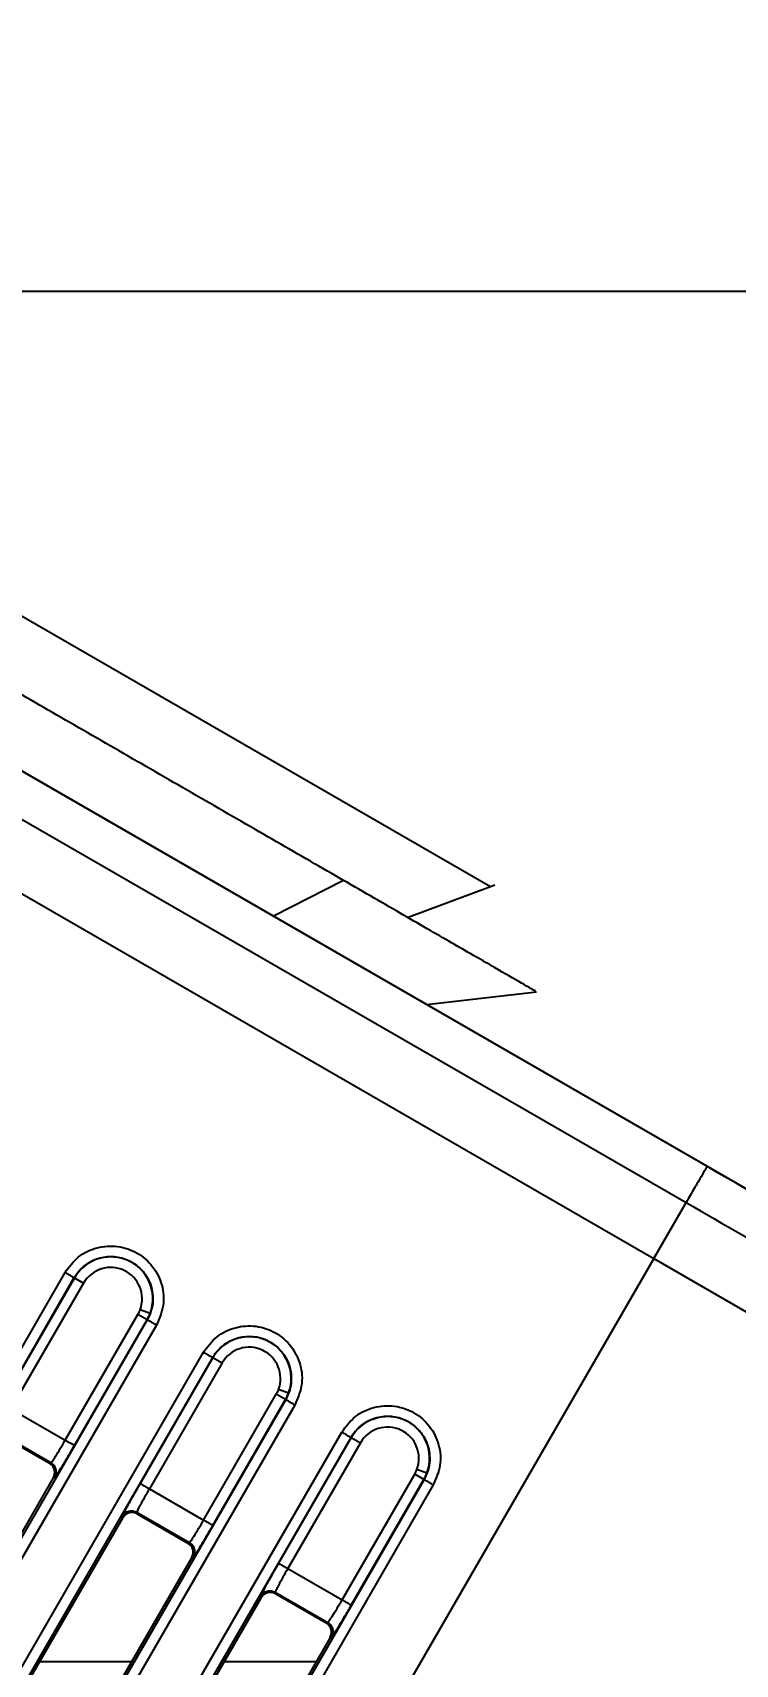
# Model space of a CAD drawing. Header units: millimetres. Extents: x 3916 to 10869, y 6515 to 11511.
# Drawn here: x 7158.73 to 7171.91, y 10240.73 to 10271.38 of the extents above; entities that cross this region are included whole.
import ezdxf

# ---------------------------------------------------------------- set-up
doc = ezdxf.new("R2010")
doc.units = ezdxf.units.MM
doc.header["$LTSCALE"] = 50
doc.header["$PDSIZE"] = -1
doc.linetypes.add('CENTERX2', pattern=[20.32, 12.7, -2.54, 2.54, -2.54])
doc.layers.add('CENTER_LINE', color=1, linetype='CENTERX2')
doc.layers.add('dim', color=4, linetype='Continuous', lineweight=18)
doc.styles.add('SLDTEXTSTYLE0', font='GULIM.TTC')
doc.dimstyles.new('ISO-25', dxfattribs={"dimtxt": 2.5, "dimasz": 2.5, "dimexe": 1.25, "dimexo": 0.625, "dimtad": 1, "dimtxsty": 'SLDTEXTSTYLE0', "dimcen": 2.5, "dimadec": 0, "dimazin": 0, "dimtfac": 1, "dimtmove": 0, "dimatfit": 3, "dimfxl": 0, "dimarcsym": 0})

# ---------------------------------------------------------------- blocks, each defined once
blk = doc.blocks.new('*D26')
at = {"layer": 'Defpoints', "color": 0}
for p in [(7076.309, 10374.327), (7115.34, 8872.803), (7170.485, 8777.288), (7168.471, 8417.732), (7076.309, 7240.741)]:
    blk.add_point(p, dxfattribs=at)
at = {"layer": 'dim', "color": 0, "lineweight": -2, "ltscale": 2}
blk.add_line((7176.735, 8766.463), (7354.177, 8459.124), dxfattribs=at)
blk.add_arc((7076.309, 8940.406), 530.736, 275.39976, 294.60024, dxfattribs=at)
at = {"layer": 'dim', "color": 0}
for points in [[(7301.069, 8450.437), (7293.425, 8465.247), (7341.677, 8480.775)], [(7125.861, 8420.349), (7126.646, 8403.701), (7076.309, 8409.669)]]:
    blk.add_solid(points, dxfattribs=at)
at = {"layer": 'dim', "color": 0, "insert": (7203.612, 8465.304), "char_height": 50, "attachment_point": 5, "rotation": 15, "style": 'SLDTEXTSTYLE0'}
blk.add_mtext('30%%d', dxfattribs=at)
blk = doc.blocks.new('*D35')
at = {"layer": 'Defpoints', "color": 0}
for p in [(7142.913, 10266.529), (7360.887, 10266.529), (7076.309, 9545.787)]:
    blk.add_point(p, dxfattribs=at)
at = {"layer": 'dim', "color": 0, "lineweight": -2, "ltscale": 2}
for p, q in [((7155.413, 10266.529), (7385.887, 10266.529)), ((7360.887, 9595.787), (7360.887, 10216.529)), ((7088.809, 9545.787), (7385.887, 9545.787))]:
    blk.add_line(p, q, dxfattribs=at)
at = {"layer": 'dim', "color": 0}
for points in [[(7369.22, 10216.529), (7352.554, 10216.529), (7360.887, 10266.529)], [(7352.554, 9595.787), (7369.22, 9595.787), (7360.887, 9545.787)]]:
    blk.add_solid(points, dxfattribs=at)
at = {"layer": 'dim', "color": 0, "insert": (7318.637, 9906.158), "char_height": 50, "attachment_point": 5, "rotation": 90, "style": 'SLDTEXTSTYLE0'}
blk.add_mtext('720,74', dxfattribs=at)
blk = doc.blocks.new('*D37')
at = {"layer": 'Defpoints', "color": 0}
for p in [(7269.115, 10680.896), (7076.309, 10374.327), (7170.485, 10314.286), (7115.34, 10218.771), (7076.309, 7240.741)]:
    blk.add_point(p, dxfattribs=at)
at = {"layer": 'dim', "color": 0, "lineweight": -2, "ltscale": 2}
for p, q in [((7076.309, 10386.827), (7076.309, 10739.893)), ((7176.735, 10325.111), (7370.672, 10661.019))]:
    blk.add_line(p, q, dxfattribs=at)
blk.add_arc((7076.309, 10151.168), 563.725, 65.08356, 84.91644, dxfattribs=at)
at = {"layer": 'dim', "color": 0}
for points in [[(7126.63, 10721.001), (7125.891, 10704.351), (7076.309, 10714.893)], [(7309.962, 10655.029), (7317.647, 10669.818), (7358.172, 10639.368)]]:
    blk.add_solid(points, dxfattribs=at)
at = {"layer": 'dim', "color": 0, "insert": (7232.274, 10733.235), "char_height": 50, "attachment_point": 5, "rotation": 345, "style": 'SLDTEXTSTYLE0'}
blk.add_mtext('30%%d', dxfattribs=at)
blk = doc.blocks.new('*D39')
at = {"layer": 'Defpoints', "color": 0}
for p in [(7142.913, 10504.327), (7142.913, 10266.529), (7076.309, 9817.851)]:
    blk.add_point(p, dxfattribs=at)
at = {"layer": 'dim', "color": 0, "lineweight": -2, "ltscale": 2}
for p, q in [((7076.309, 9830.351), (7076.309, 10529.327)), ((7142.913, 10279.029), (7142.913, 10529.327)), ((7026.309, 10504.327), (6976.309, 10504.327)), ((7076.309, 10504.327), (7142.913, 10504.327)), ((7192.913, 10504.327), (7399.013, 10504.327))]:
    blk.add_line(p, q, dxfattribs=at)
at = {"layer": 'dim', "color": 0}
for points in [[(7026.309, 10495.994), (7026.309, 10512.66), (7076.309, 10504.327)], [(7192.913, 10512.66), (7192.913, 10495.994), (7142.913, 10504.327)]]:
    blk.add_solid(points, dxfattribs=at)
at = {"layer": 'dim', "color": 0, "insert": (7320.963, 10546.577), "char_height": 50, "attachment_point": 5, "style": 'SLDTEXTSTYLE0'}
blk.add_mtext('66,6', dxfattribs=at)
blk = doc.blocks.new('*D40')
at = {"layer": 'Defpoints', "color": 0}
for p in [(7076.309, 10504.327), (7009.706, 10266.529), (7076.309, 9776.781)]:
    blk.add_point(p, dxfattribs=at)
at = {"layer": 'dim', "color": 0, "lineweight": -2, "ltscale": 2}
for p, q in [((7009.706, 10279.029), (7009.706, 10529.327)), ((7076.309, 9789.281), (7076.309, 10529.327)), ((7009.706, 10504.327), (6728.333, 10504.327)), ((6959.706, 10504.327), (6909.706, 10504.327)), ((7009.706, 10504.327), (7076.309, 10504.327)), ((7126.309, 10504.327), (7176.309, 10504.327))]:
    blk.add_line(p, q, dxfattribs=at)
at = {"layer": 'dim', "color": 0}
for points in [[(6959.706, 10495.994), (6959.706, 10512.66), (7009.706, 10504.327)], [(7126.309, 10512.66), (7126.309, 10495.994), (7076.309, 10504.327)]]:
    blk.add_solid(points, dxfattribs=at)
at = {"layer": 'dim', "color": 0, "insert": (6806.383, 10546.577), "char_height": 50, "attachment_point": 5, "style": 'SLDTEXTSTYLE0'}
blk.add_mtext('66,6', dxfattribs=at)

msp = doc.modelspace()

# ---------------------------------------------------------------- linework, layer by layer
at = {"color": 7, "linetype": 'Continuous', "lineweight": 25}
for p, q in [((7115.332, 10282.452), (7171.385, 10250.09)), ((7114.939, 10281.772), (7170.992, 10249.409)), ((7114.332, 10280.72), (7170.385, 10248.358)), ((7167.322, 10255.34), (7156.399, 10261.647)), ((7164.56, 10255.46), (7163.246, 10254.789)), ((7167.322, 10255.34), (7165.772, 10254.76)), ((7167.402, 10255.37), (7167.322, 10255.34)), ((7166.115, 10253.132), (7168.184, 10253.368)), ((7170.385, 10248.358), (7170.992, 10249.409)), ((7170.385, 10248.358), (7161.185, 10232.422)), ((7170.385, 10248.358), (7181.254, 10242.083)), ((7155.085, 10240.735), (7159.333, 10248.097)), ((7155.259, 10240.636), (7159.507, 10247.999)), ((7159.51, 10247.997), (7158.145, 10245.633)), ((7159.51, 10247.997), (7159.507, 10247.999)), ((7159.51, 10247.997), (7159.683, 10247.897)), ((7159.683, 10247.897), (7158.318, 10245.533)), ((7160.93, 10247.326), (7160.743, 10247.397)), ((7160.877, 10247.208), (7156.625, 10239.848)), ((7161.049, 10247.106), (7156.798, 10239.746)), ((7159.336, 10244.945), (7160.701, 10247.309)), ((7159.509, 10244.845), (7160.874, 10247.209)), ((7160.874, 10247.209), (7160.701, 10247.309)), ((7160.874, 10247.209), (7160.877, 10247.208)), ((7157.683, 10239.235), (7161.931, 10246.597)), ((7157.857, 10239.136), (7162.105, 10246.499)), ((7162.108, 10246.497), (7160.743, 10244.133)), ((7162.108, 10246.497), (7162.105, 10246.499)), ((7162.108, 10246.497), (7162.281, 10246.397)), ((7162.281, 10246.397), (7160.916, 10244.033)), ((7161.934, 10243.445), (7163.299, 10245.809)), ((7163.473, 10245.709), (7163.299, 10245.809)), ((7163.528, 10245.826), (7163.341, 10245.897)), ((7158.318, 10245.533), (7159.336, 10244.945)), ((7163.475, 10245.708), (7159.223, 10238.348)), ((7163.647, 10245.606), (7159.396, 10238.246)), ((7162.107, 10243.345), (7163.473, 10245.709)), ((7163.473, 10245.709), (7163.475, 10245.708)), ((7158.083, 10245.091), (7159.071, 10244.521)), ((7158.092, 10245.06), (7159.04, 10244.513)), ((7160.281, 10237.735), (7164.53, 10245.097)), ((7160.455, 10237.636), (7164.704, 10244.999)), ((7164.706, 10244.997), (7163.341, 10242.633)), ((7164.879, 10244.897), (7163.514, 10242.533)), ((7164.706, 10244.997), (7164.704, 10244.999)), ((7164.706, 10244.997), (7164.879, 10244.897)), ((7159.04, 10244.513), (7159.071, 10244.521)), ((7164.532, 10241.945), (7165.897, 10244.309)), ((7166.071, 10244.209), (7165.897, 10244.309)), ((7166.126, 10244.326), (7165.939, 10244.397)), ((7159.113, 10244.24), (7156.592, 10239.867)), ((7159.113, 10244.24), (7159.144, 10244.248)), ((7160.916, 10244.033), (7161.934, 10243.445)), ((7166.073, 10244.208), (7161.821, 10236.848)), ((7166.245, 10244.106), (7161.994, 10236.746)), ((7164.706, 10241.845), (7166.071, 10244.209)), ((7166.071, 10244.209), (7166.073, 10244.208)), ((7157.891, 10239.117), (7160.417, 10243.487)), ((7160.408, 10243.518), (7160.417, 10243.487)), ((7160.682, 10243.591), (7161.669, 10243.021)), ((7160.682, 10243.591), (7160.69, 10243.56)), ((7160.69, 10243.56), (7161.638, 10243.013)), ((7161.711, 10242.74), (7159.19, 10238.367)), ((7161.638, 10243.013), (7161.669, 10243.021)), ((7161.711, 10242.74), (7161.742, 10242.748)), ((7163.514, 10242.533), (7164.532, 10241.945)), ((7160.489, 10237.617), (7163.015, 10241.987)), ((7163.007, 10242.018), (7163.015, 10241.987)), ((7163.28, 10242.091), (7164.267, 10241.521)), ((7163.28, 10242.091), (7163.288, 10242.06)), ((7163.288, 10242.06), (7164.236, 10241.513)), ((7164.236, 10241.513), (7164.267, 10241.521)), ((7164.31, 10241.24), (7161.788, 10236.867)), ((7164.31, 10241.24), (7164.34, 10241.248)), ((7158.856, 10240.787), (7160.585, 10240.787)), ((7162.321, 10240.787), (7164.048, 10240.787))]:
    msp.add_line(p, q, dxfattribs=at)
for centre, radius, start, end in [((7160.192, 10247.603), 0.788, 69.3434, 150), ((7160.192, 10247.603), 0.788, 339.4177, 69.3434), ((7160.192, 10247.603), 0.588, 339.4177, 150), ((7160.192, 10247.603), 0.588, 330, 339.4177), ((7160.192, 10247.603), 0.788, 330, 339.4177), ((7162.79, 10246.103), 0.788, 69.3434, 150), ((7162.79, 10246.103), 0.788, 339.4177, 69.3434), ((7162.79, 10246.103), 0.588, 339.4177, 150), ((7162.79, 10246.103), 0.588, 330, 339.4177), ((7162.79, 10246.103), 0.788, 330, 339.4177), ((7165.388, 10244.603), 0.788, 69.3434, 150), ((7165.388, 10244.603), 0.588, 339.4177, 150), ((7165.388, 10244.603), 0.788, 339.4177, 69.3434), ((7165.388, 10244.603), 0.588, 330, 339.4177), ((7165.388, 10244.603), 0.788, 330, 339.4177)]:
    msp.add_arc(centre, radius, start, end, dxfattribs=at)
for points, knots in [([(7164.56, 10255.46), (7164.147, 10255.698), (7163.323, 10256.174), (7161.971, 10256.955), (7160.599, 10257.747), (7159.249, 10258.526), (7157.976, 10259.262), (7156.827, 10259.925), (7155.847, 10260.49), (7155.071, 10260.939), (7154.544, 10261.243), (7154.274, 10261.399), (7154.289, 10261.39), (7154.294, 10261.387)], [0, 0, 0, 0, 0.094818, 0.189635, 0.284453, 0.379271, 0.474089, 0.568906, 0.663724, 0.758542, 0.853359, 0.948177, 1, 1, 1, 1]), ([(7168.151, 10253.387), (7168.158, 10253.383), (7168.182, 10253.369), (7167.936, 10253.511), (7167.434, 10253.801), (7166.676, 10254.238), (7165.722, 10254.789), (7164.947, 10255.237), (7164.56, 10255.46)], [0, 0, 0, 0, 0.083149, 0.266519, 0.449889, 0.633259, 0.81663, 1, 1, 1, 1]), ([(7171.385, 10250.09), (7172.272, 10249.578), (7174.044, 10248.555), (7176.521, 10247.124), (7178.652, 10245.894), (7180.274, 10244.958), (7181.34, 10244.342), (7181.475, 10244.264), (7181.543, 10244.225)], [0, 0, 0, 0, 0.166672, 0.333331, 0.499996, 0.66666, 0.833328, 1, 1, 1, 1]), ([(7170.992, 10249.409), (7171.702, 10248.999), (7173.123, 10248.179), (7175.171, 10246.997), (7177.059, 10245.907), (7178.713, 10244.952), (7180.073, 10244.166), (7181.076, 10243.587), (7181.721, 10243.215), (7181.802, 10243.168), (7181.842, 10243.145)], [0, 0, 0, 0, 0.125007, 0.250002, 0.374998, 0.499998, 0.624996, 0.749994, 0.874999, 1, 1, 1, 1]), ([(7159.333, 10248.097), (7159.411, 10248.202), (7159.567, 10248.412), (7159.93, 10248.583), (7160.324, 10248.61), (7160.7, 10248.482), (7160.998, 10248.22), (7161.172, 10247.866), (7161.205, 10247.466), (7161.101, 10247.226), (7161.049, 10247.106)], [0, 0, 0, 0, 0.125054, 0.250045, 0.375039, 0.500033, 0.625026, 0.750018, 0.875009, 1, 1, 1, 1]), ([(7159.507, 10247.999), (7159.543, 10248.052), (7159.613, 10248.155), (7159.755, 10248.27), (7159.907, 10248.347), (7160.106, 10248.4), (7160.34, 10248.396), (7160.586, 10248.304), (7160.795, 10248.14), (7160.922, 10247.936), (7160.978, 10247.734), (7160.988, 10247.562), (7160.96, 10247.379), (7160.905, 10247.266), (7160.877, 10247.208)], [0, 0, 0, 0, 0.077175, 0.150034, 0.218572, 0.282785, 0.397749, 0.495555, 0.596373, 0.71381, 0.779074, 0.84853, 0.922174, 1, 1, 1, 1]), ([(7161.931, 10246.597), (7162.009, 10246.702), (7162.165, 10246.912), (7162.528, 10247.083), (7162.922, 10247.11), (7163.298, 10246.982), (7163.596, 10246.72), (7163.77, 10246.366), (7163.803, 10245.966), (7163.699, 10245.726), (7163.647, 10245.606)], [0, 0, 0, 0, 0.125054, 0.250045, 0.375039, 0.500033, 0.625026, 0.750018, 0.875009, 1, 1, 1, 1]), ([(7162.105, 10246.499), (7162.141, 10246.552), (7162.211, 10246.655), (7162.353, 10246.77), (7162.505, 10246.847), (7162.704, 10246.9), (7162.938, 10246.896), (7163.184, 10246.804), (7163.393, 10246.64), (7163.52, 10246.436), (7163.576, 10246.234), (7163.586, 10246.062), (7163.558, 10245.879), (7163.503, 10245.766), (7163.475, 10245.708)], [0, 0, 0, 0, 0.077175, 0.150034, 0.218572, 0.282785, 0.397749, 0.495555, 0.596373, 0.71381, 0.779074, 0.84853, 0.922174, 1, 1, 1, 1]), ([(7164.53, 10245.097), (7164.607, 10245.202), (7164.763, 10245.412), (7165.126, 10245.583), (7165.52, 10245.61), (7165.896, 10245.482), (7166.194, 10245.22), (7166.368, 10244.866), (7166.401, 10244.466), (7166.297, 10244.226), (7166.245, 10244.106)], [0, 0, 0, 0, 0.125054, 0.250045, 0.375039, 0.500033, 0.625026, 0.750018, 0.875009, 1, 1, 1, 1]), ([(7164.704, 10244.999), (7164.739, 10245.052), (7164.809, 10245.155), (7164.951, 10245.27), (7165.103, 10245.347), (7165.302, 10245.4), (7165.536, 10245.396), (7165.783, 10245.304), (7165.991, 10245.14), (7166.118, 10244.936), (7166.174, 10244.734), (7166.184, 10244.562), (7166.156, 10244.379), (7166.101, 10244.266), (7166.073, 10244.208)], [0, 0, 0, 0, 0.077175, 0.150034, 0.218572, 0.282785, 0.397749, 0.495555, 0.596373, 0.71381, 0.779074, 0.84853, 0.922174, 1, 1, 1, 1]), ([(7159.071, 10244.521), (7159.074, 10244.523), (7159.08, 10244.528), (7159.107, 10244.567), (7159.158, 10244.645), (7159.24, 10244.78), (7159.305, 10244.891), (7159.336, 10244.945)], [0, 0, 0, 0, 0.152536, 0.286985, 0.500797, 0.757323, 1, 1, 1, 1]), ([(7159.144, 10244.248), (7159.154, 10244.26), (7159.174, 10244.284), (7159.273, 10244.444), (7159.39, 10244.639), (7159.47, 10244.776), (7159.509, 10244.845)], [0, 0, 0, 0, 0.280479, 0.559642, 0.779739, 1, 1, 1, 1]), ([(7159.113, 10244.24), (7159.124, 10244.264), (7159.145, 10244.312), (7159.138, 10244.393), (7159.103, 10244.466), (7159.061, 10244.497), (7159.04, 10244.513)], [0, 0, 0, 0, 0.250995, 0.500158, 0.751744, 1, 1, 1, 1]), ([(7160.743, 10244.133), (7160.693, 10244.045), (7160.592, 10243.87), (7160.482, 10243.67), (7160.418, 10243.547), (7160.412, 10243.528), (7160.408, 10243.518)], [0, 0, 0, 0, 0.280483, 0.559648, 0.779743, 1, 1, 1, 1]), ([(7160.916, 10244.033), (7160.885, 10243.979), (7160.821, 10243.867), (7160.746, 10243.728), (7160.703, 10243.646), (7160.683, 10243.602), (7160.682, 10243.595), (7160.682, 10243.591)], [0, 0, 0, 0, 0.242656, 0.499203, 0.712981, 0.847438, 1, 1, 1, 1]), ([(7160.69, 10243.56), (7160.666, 10243.571), (7160.617, 10243.592), (7160.537, 10243.585), (7160.464, 10243.551), (7160.432, 10243.508), (7160.417, 10243.487)], [0, 0, 0, 0, 0.248257, 0.499844, 0.749006, 1, 1, 1, 1]), ([(7161.669, 10243.021), (7161.672, 10243.023), (7161.678, 10243.028), (7161.705, 10243.067), (7161.756, 10243.145), (7161.838, 10243.28), (7161.903, 10243.391), (7161.934, 10243.445)], [0, 0, 0, 0, 0.1525361, 0.2869848, 0.5007968, 0.7573235, 1, 1, 1, 1]), ([(7161.742, 10242.748), (7161.752, 10242.76), (7161.772, 10242.784), (7161.871, 10242.944), (7161.988, 10243.139), (7162.068, 10243.276), (7162.107, 10243.345)], [0, 0, 0, 0, 0.280479, 0.559642, 0.779739, 1, 1, 1, 1]), ([(7161.711, 10242.74), (7161.722, 10242.764), (7161.743, 10242.812), (7161.736, 10242.893), (7161.702, 10242.966), (7161.659, 10242.997), (7161.638, 10243.013)], [0, 0, 0, 0, 0.250995, 0.500158, 0.751744, 1, 1, 1, 1]), ([(7163.341, 10242.633), (7163.291, 10242.545), (7163.19, 10242.37), (7163.08, 10242.17), (7163.016, 10242.047), (7163.01, 10242.028), (7163.007, 10242.018)], [0, 0, 0, 0, 0.280483, 0.559647, 0.779743, 1, 1, 1, 1]), ([(7163.514, 10242.533), (7163.483, 10242.478), (7163.419, 10242.367), (7163.344, 10242.228), (7163.301, 10242.146), (7163.281, 10242.102), (7163.28, 10242.095), (7163.28, 10242.091)], [0, 0, 0, 0, 0.242913, 0.499187, 0.712206, 0.846859, 1, 1, 1, 1]), ([(7163.288, 10242.06), (7163.264, 10242.071), (7163.216, 10242.092), (7163.135, 10242.085), (7163.062, 10242.051), (7163.031, 10242.008), (7163.015, 10241.987)], [0, 0, 0, 0, 0.248257, 0.499844, 0.749006, 1, 1, 1, 1]), ([(7164.267, 10241.521), (7164.27, 10241.523), (7164.276, 10241.528), (7164.303, 10241.567), (7164.354, 10241.645), (7164.436, 10241.78), (7164.501, 10241.891), (7164.532, 10241.945)], [0, 0, 0, 0, 0.153117, 0.287763, 0.500818, 0.757068, 1, 1, 1, 1]), ([(7164.34, 10241.248), (7164.35, 10241.26), (7164.37, 10241.284), (7164.469, 10241.444), (7164.586, 10241.639), (7164.666, 10241.776), (7164.706, 10241.845)], [0, 0, 0, 0, 0.280479, 0.559642, 0.779739, 1, 1, 1, 1]), ([(7164.31, 10241.24), (7164.32, 10241.264), (7164.341, 10241.312), (7164.334, 10241.393), (7164.3, 10241.466), (7164.257, 10241.497), (7164.236, 10241.513)], [0, 0, 0, 0, 0.2509953, 0.500158, 0.7517438, 1, 1, 1, 1])]:
    msp.add_open_spline(points, degree=3, knots=knots, dxfattribs=at)
for points in [[(7171.385, 10250.09), (7171.379, 10250.08), (7171.367, 10250.059), (7171.277, 10249.903), (7171.147, 10249.678), (7171.044, 10249.499), (7170.992, 10249.409)], [(7159.333, 10248.097), (7159.356, 10248.084), (7159.4, 10248.059), (7159.457, 10248.026), (7159.498, 10248.003), (7159.504, 10248), (7159.507, 10247.999)], [(7161.049, 10247.106), (7161.027, 10247.119), (7160.982, 10247.145), (7160.926, 10247.178), (7160.886, 10247.202), (7160.88, 10247.206), (7160.877, 10247.208)], [(7161.931, 10246.597), (7161.954, 10246.584), (7161.998, 10246.559), (7162.055, 10246.526), (7162.096, 10246.503), (7162.102, 10246.5), (7162.105, 10246.499)], [(7163.647, 10245.606), (7163.625, 10245.619), (7163.58, 10245.645), (7163.524, 10245.678), (7163.484, 10245.702), (7163.478, 10245.706), (7163.475, 10245.708)], [(7159.509, 10244.845), (7159.506, 10244.847), (7159.5, 10244.85), (7159.46, 10244.874), (7159.403, 10244.906), (7159.359, 10244.932), (7159.336, 10244.945)], [(7164.53, 10245.097), (7164.552, 10245.084), (7164.597, 10245.059), (7164.653, 10245.026), (7164.694, 10245.003), (7164.7, 10245), (7164.704, 10244.999)], [(7159.144, 10244.248), (7159.154, 10244.272), (7159.175, 10244.32), (7159.168, 10244.401), (7159.134, 10244.474), (7159.092, 10244.505), (7159.071, 10244.521)], [(7160.743, 10244.133), (7160.746, 10244.131), (7160.752, 10244.127), (7160.792, 10244.104), (7160.849, 10244.071), (7160.894, 10244.046), (7160.916, 10244.033)], [(7166.245, 10244.106), (7166.223, 10244.119), (7166.178, 10244.145), (7166.122, 10244.178), (7166.082, 10244.202), (7166.076, 10244.206), (7166.073, 10244.208)], [(7160.408, 10243.518), (7160.424, 10243.539), (7160.456, 10243.581), (7160.529, 10243.615), (7160.609, 10243.622), (7160.657, 10243.601), (7160.682, 10243.591)], [(7162.107, 10243.345), (7162.104, 10243.347), (7162.098, 10243.35), (7162.058, 10243.374), (7162.001, 10243.406), (7161.957, 10243.432), (7161.934, 10243.445)], [(7161.742, 10242.748), (7161.753, 10242.772), (7161.774, 10242.82), (7161.767, 10242.901), (7161.732, 10242.974), (7161.69, 10243.005), (7161.669, 10243.021)], [(7163.341, 10242.633), (7163.344, 10242.631), (7163.35, 10242.627), (7163.39, 10242.604), (7163.447, 10242.571), (7163.492, 10242.546), (7163.514, 10242.533)], [(7163.007, 10242.018), (7163.022, 10242.039), (7163.054, 10242.081), (7163.127, 10242.115), (7163.207, 10242.122), (7163.255, 10242.101), (7163.28, 10242.091)], [(7164.706, 10241.845), (7164.702, 10241.847), (7164.696, 10241.85), (7164.656, 10241.874), (7164.599, 10241.906), (7164.555, 10241.932), (7164.532, 10241.945)], [(7164.34, 10241.248), (7164.351, 10241.272), (7164.372, 10241.32), (7164.365, 10241.401), (7164.33, 10241.474), (7164.288, 10241.505), (7164.267, 10241.521)]]:
    msp.add_open_spline(points, degree=3, dxfattribs=at)
at = {"layer": 'CENTER_LINE'}
msp.add_line((7190.693, 10238.942), (7095.179, 10294.088), dxfattribs=at)

# ---------------------------------------------------------------- dimensions: what is measured, and where the dimension line sits
at = {"layer": 'dim', "ltscale": 2}
dim = msp.add_angular_dim_2l(base=(7269.115, 10680.896), line1=((7076.309, 7240.741), (7076.309, 10374.327)), line2=((7170.485, 10314.286), (7115.34, 10218.771)), dimstyle='ISO-25', override={"dimscale": 20}, dxfattribs=at)
dim.commit()
dim.dimension.update_dxf_attribs({"geometry": '*D37', "text_midpoint": (7222.212, 10695.685), "dimtype": 162})
dim = msp.add_linear_dim(base=(7076.309, 10504.327), p1=(7009.706, 10266.529), p2=(7076.309, 9776.781), dimstyle='ISO-25', override={"dimscale": 20}, dxfattribs=at)
dim.commit()
dim.dimension.update_dxf_attribs({"geometry": '*D40', "text_midpoint": (6806.383, 10504.327), "dimtype": 160})
dim = msp.add_linear_dim(base=(7142.913, 10504.327), p1=(7076.309, 9817.851), p2=(7142.913, 10266.529), dimstyle='ISO-25', override={"dimscale": 20}, dxfattribs=at)
dim.commit()
dim.dimension.update_dxf_attribs({"geometry": '*D39', "text_midpoint": (7320.963, 10546.577)})
dim = msp.add_angular_dim_2l(base=(7168.471, 8417.732), line1=((7170.485, 8777.288), (7115.34, 8872.803)), line2=((7076.309, 7240.741), (7076.309, 10374.327)), dimstyle='ISO-25', override={"dimscale": 20}, dxfattribs=at)
dim.commit()
dim.dimension.update_dxf_attribs({"geometry": '*D26', "text_midpoint": (7203.612, 8465.304)})
dim = msp.add_linear_dim(base=(7360.887, 10266.529), p1=(7076.309, 9545.787), p2=(7142.913, 10266.529), angle=90, dimstyle='ISO-25', override={"dimscale": 20}, dxfattribs=at)
dim.commit()
dim.dimension.update_dxf_attribs({"geometry": '*D35', "text_midpoint": (7318.637, 9906.158)})

doc.saveas('drawing.dxf')
